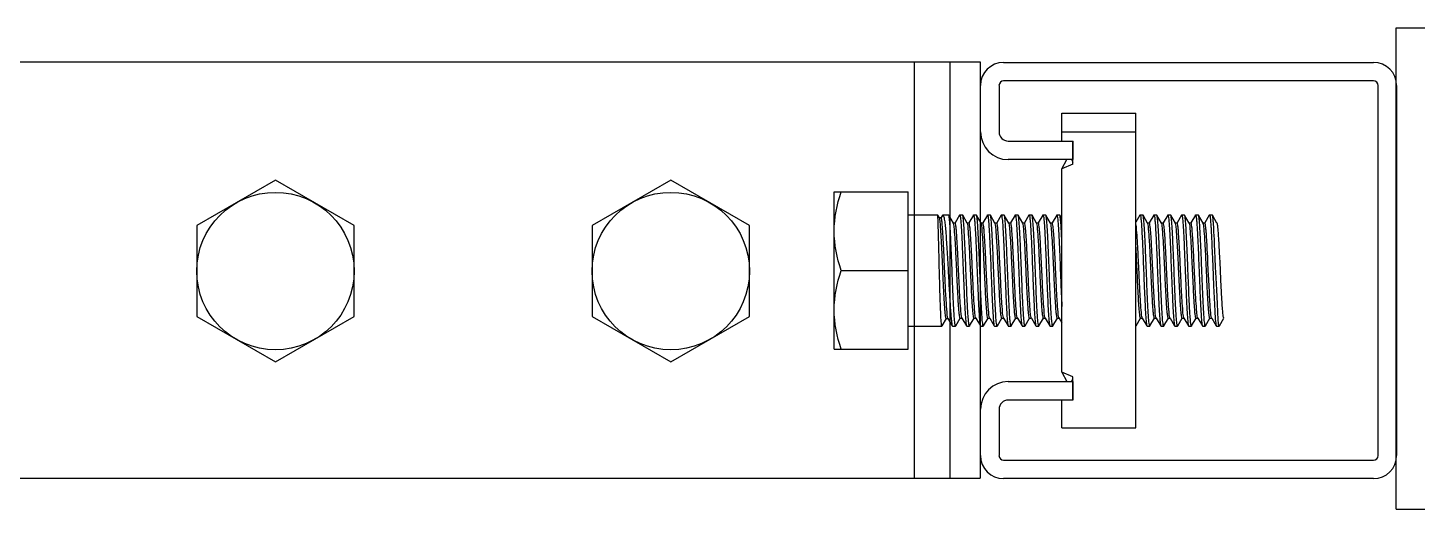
# Model space of a CAD drawing. Extents: x 1680110 to 2699828, y 269661 to 891349.
# Drawn here: x 2396974 to 2397658, y 705914 to 706151 of the extents above; entities that cross this region are included whole.
import ezdxf

# ---------------------------------------------------------------- set-up
doc = ezdxf.new("R2010")
doc.units = 0
doc.header["$LTSCALE"] = 1000
doc.header["$MEASUREMENT"] = 0
doc.layers.add('02___PRT_ALL_AXES', color=7, linetype='Continuous')

msp = doc.modelspace()

# ---------------------------------------------------------------- linework, layer by layer
at = {"color": 0, "linetype": 'Continuous'}
for p, q in [((2397647.7, 705913.67), (2397647.7, 706150.59)), ((2397647.7, 706150.59), (2397902.84, 706150.59)), ((2397454.47, 706133.54), (2397636.55, 706133.54)), ((2397443.09, 706099.4), (2397443.09, 706122.16)), ((2397452.2, 706122.16), (2397452.2, 706099.4)), ((2397636.55, 706124.43), (2397454.47, 706124.43)), ((2397638.83, 705940.08), (2397638.83, 706122.16)), ((2397647.93, 706122.16), (2397647.93, 705940.08)), ((2397483.15, 706094.88), (2397483.15, 706099.44)), ((2397456.75, 706094.84), (2397488.61, 706094.84)), ((2397488.61, 706083.5), (2397488.61, 706094.88)), ((2397488.61, 706094.84), (2397488.61, 706085.74)), ((2397488.61, 706085.74), (2397456.75, 706085.74)), ((2397483.15, 706081.22), (2397485.52, 706085.78)), ((2397487.9, 706085.78), (2397488.61, 706084.41)), ((2397488.61, 706083.5), (2397483.15, 706081.22)), ((2397483.15, 705981.05), (2397483.15, 706081.22)), ((2397407.48, 705992.43), (2397407.48, 706069.84)), ((2397422.87, 706057.06), (2397422.06, 706058.45)), ((2397423.69, 706057.13), (2397422.83, 706057.13)), ((2397424.3, 706058.24), (2397423.66, 706057.15)), ((2397427.48, 706058.39), (2397427.4, 706058.46)), ((2397429.72, 706054.51), (2397427.48, 706058.39)), ((2397432.79, 706058.39), (2397430.56, 706054.53)), ((2397432.79, 706058.39), (2397432.87, 706058.46)), ((2397434.31, 706058.39), (2397434.23, 706058.46)), ((2397436.55, 706054.51), (2397434.31, 706058.39)), ((2397439.62, 706058.39), (2397437.39, 706054.53)), ((2397439.62, 706058.39), (2397439.69, 706058.46)), ((2397441.14, 706058.39), (2397441.06, 706058.46)), ((2397443.38, 706054.51), (2397441.14, 706058.39)), ((2397446.45, 706058.39), (2397444.22, 706054.53)), ((2397446.45, 706058.39), (2397446.52, 706058.46)), ((2397447.97, 706058.39), (2397447.89, 706058.46)), ((2397450.21, 706054.51), (2397447.97, 706058.39)), ((2397453.28, 706058.39), (2397451.05, 706054.53)), ((2397453.28, 706058.39), (2397453.35, 706058.46)), ((2397454.8, 706058.39), (2397454.72, 706058.46)), ((2397457.04, 706054.51), (2397454.8, 706058.39)), ((2397460.11, 706058.39), (2397457.88, 706054.53)), ((2397460.11, 706058.39), (2397460.18, 706058.46)), ((2397461.63, 706058.39), (2397461.55, 706058.46)), ((2397463.87, 706054.51), (2397461.63, 706058.39)), ((2397466.94, 706058.39), (2397464.71, 706054.53)), ((2397466.94, 706058.39), (2397467.01, 706058.46)), ((2397468.46, 706058.39), (2397468.38, 706058.46)), ((2397470.7, 706054.51), (2397468.46, 706058.39)), ((2397473.77, 706058.39), (2397471.54, 706054.53)), ((2397473.77, 706058.39), (2397473.84, 706058.46)), ((2397475.29, 706058.39), (2397475.21, 706058.46)), ((2397477.53, 706054.51), (2397475.29, 706058.39)), ((2397480.6, 706058.39), (2397478.37, 706054.53)), ((2397480.6, 706058.39), (2397480.67, 706058.46)), ((2397482.12, 706058.39), (2397482.04, 706058.46)), ((2397483.15, 706056.61), (2397482.12, 706058.39)), ((2397521.58, 706058.39), (2397519.58, 706054.93)), ((2397521.58, 706058.39), (2397521.65, 706058.46)), ((2397523.1, 706058.39), (2397523.02, 706058.46)), ((2397525.34, 706054.51), (2397523.1, 706058.39)), ((2397528.41, 706058.39), (2397526.18, 706054.53)), ((2397528.41, 706058.39), (2397528.48, 706058.46)), ((2397529.93, 706058.39), (2397529.85, 706058.46)), ((2397532.17, 706054.51), (2397529.93, 706058.39)), ((2397535.24, 706058.39), (2397533.01, 706054.53)), ((2397535.24, 706058.39), (2397535.31, 706058.46)), ((2397536.76, 706058.39), (2397536.68, 706058.46)), ((2397539, 706054.51), (2397536.76, 706058.39)), ((2397542.07, 706058.39), (2397539.84, 706054.53)), ((2397542.07, 706058.39), (2397542.14, 706058.46)), ((2397543.59, 706058.39), (2397543.51, 706058.46)), ((2397545.83, 706054.51), (2397543.59, 706058.39)), ((2397548.9, 706058.39), (2397546.67, 706054.53)), ((2397548.9, 706058.39), (2397548.97, 706058.46)), ((2397550.42, 706058.39), (2397550.34, 706058.46)), ((2397552.66, 706054.51), (2397550.42, 706058.39)), ((2397555.73, 706058.39), (2397553.5, 706054.53)), ((2397555.73, 706058.39), (2397555.8, 706058.46)), ((2397557.25, 706058.39), (2397557.17, 706058.46)), ((2397559.49, 706054.51), (2397557.25, 706058.39)), ((2397429.77, 706054.44), (2397429.72, 706054.51)), ((2397430.59, 706054.51), (2397429.72, 706054.51)), ((2397429.82, 706054.32), (2397429.77, 706054.44)), ((2397436.6, 706054.44), (2397436.55, 706054.51)), ((2397437.42, 706054.51), (2397436.55, 706054.51)), ((2397436.63, 706054.36), (2397436.6, 706054.43)), ((2397443.43, 706054.44), (2397443.38, 706054.51)), ((2397444.25, 706054.51), (2397443.38, 706054.51)), ((2397443.47, 706054.33), (2397443.43, 706054.44)), ((2397450.25, 706054.44), (2397450.21, 706054.51)), ((2397451.08, 706054.51), (2397450.21, 706054.51)), ((2397450.33, 706054.26), (2397450.25, 706054.44)), ((2397457.08, 706054.44), (2397457.04, 706054.51)), ((2397457.91, 706054.51), (2397457.04, 706054.51)), ((2397457.14, 706054.32), (2397457.08, 706054.44)), ((2397463.91, 706054.44), (2397463.87, 706054.51)), ((2397464.74, 706054.51), (2397463.87, 706054.51)), ((2397463.95, 706054.36), (2397463.92, 706054.43)), ((2397470.74, 706054.44), (2397470.7, 706054.51)), ((2397471.57, 706054.51), (2397470.7, 706054.51)), ((2397470.79, 706054.33), (2397470.74, 706054.44)), ((2397477.57, 706054.44), (2397477.53, 706054.51)), ((2397478.4, 706054.51), (2397477.53, 706054.51)), ((2397477.65, 706054.26), (2397477.57, 706054.44)), ((2397525.38, 706054.44), (2397525.34, 706054.51)), ((2397526.21, 706054.51), (2397525.34, 706054.51)), ((2397525.43, 706054.33), (2397525.38, 706054.44)), ((2397532.21, 706054.44), (2397532.17, 706054.51)), ((2397533.04, 706054.51), (2397532.17, 706054.51)), ((2397532.29, 706054.26), (2397532.21, 706054.44)), ((2397539.87, 706054.51), (2397539, 706054.51)), ((2397539.04, 706054.44), (2397539, 706054.51)), ((2397539.1, 706054.32), (2397539.04, 706054.44)), ((2397546.7, 706054.51), (2397545.83, 706054.51)), ((2397545.87, 706054.44), (2397545.83, 706054.51)), ((2397545.91, 706054.36), (2397545.88, 706054.43)), ((2397553.53, 706054.51), (2397552.66, 706054.51)), ((2397552.7, 706054.44), (2397552.66, 706054.51)), ((2397552.75, 706054.33), (2397552.7, 706054.44)), ((2397424.17, 706003.86), (2397424.12, 706003.82)), ((2397424.17, 706003.86), (2397426.28, 706007.51)), ((2397426.25, 706007.52), (2397427.12, 706007.52)), ((2397427.05, 706007.64), (2397427.03, 706007.68)), ((2397427.07, 706007.6), (2397427.05, 706007.64)), ((2397427.07, 706007.6), (2397429.21, 706003.9)), ((2397429.21, 706003.9), (2397429.32, 706003.82)), ((2397430.89, 706003.88), (2397430.82, 706003.82)), ((2397430.89, 706003.88), (2397433.13, 706007.74)), ((2397433.09, 706007.76), (2397433.96, 706007.76)), ((2397433.92, 706007.83), (2397433.84, 706008.01)), ((2397433.92, 706007.83), (2397433.96, 706007.76)), ((2397433.96, 706007.76), (2397436.21, 706003.88)), ((2397436.21, 706003.88), (2397436.28, 706003.82)), ((2397437.72, 706003.88), (2397437.65, 706003.82)), ((2397437.72, 706003.88), (2397439.96, 706007.74)), ((2397439.92, 706007.76), (2397440.79, 706007.76)), ((2397440.75, 706007.83), (2397440.7, 706007.94)), ((2397440.75, 706007.83), (2397440.79, 706007.76)), ((2397440.79, 706007.76), (2397443.04, 706003.88)), ((2397443.04, 706003.88), (2397443.11, 706003.82)), ((2397444.55, 706003.88), (2397444.48, 706003.82)), ((2397444.55, 706003.88), (2397446.79, 706007.74)), ((2397446.75, 706007.76), (2397447.62, 706007.76)), ((2397447.58, 706007.83), (2397447.54, 706007.91)), ((2397447.58, 706007.83), (2397447.62, 706007.76)), ((2397447.62, 706007.76), (2397449.87, 706003.88)), ((2397449.87, 706003.88), (2397449.94, 706003.82)), ((2397451.38, 706003.88), (2397451.31, 706003.82)), ((2397451.38, 706003.88), (2397453.62, 706007.74)), ((2397453.58, 706007.76), (2397454.45, 706007.76)), ((2397454.41, 706007.83), (2397454.35, 706007.96)), ((2397454.41, 706007.83), (2397454.45, 706007.76)), ((2397454.45, 706007.76), (2397456.7, 706003.88)), ((2397456.7, 706003.88), (2397456.77, 706003.82)), ((2397458.21, 706003.88), (2397458.14, 706003.82)), ((2397458.21, 706003.88), (2397460.45, 706007.74)), ((2397460.41, 706007.76), (2397461.28, 706007.76)), ((2397461.24, 706007.83), (2397461.16, 706008.01)), ((2397461.24, 706007.83), (2397461.28, 706007.76)), ((2397461.28, 706007.76), (2397463.53, 706003.88)), ((2397463.53, 706003.88), (2397463.6, 706003.82)), ((2397465.04, 706003.88), (2397464.97, 706003.82)), ((2397465.04, 706003.88), (2397467.28, 706007.74)), ((2397467.24, 706007.76), (2397468.11, 706007.76)), ((2397468.07, 706007.83), (2397468.02, 706007.94)), ((2397468.07, 706007.83), (2397468.11, 706007.76)), ((2397468.11, 706007.76), (2397470.36, 706003.88)), ((2397470.36, 706003.88), (2397470.43, 706003.82)), ((2397471.87, 706003.88), (2397471.8, 706003.82)), ((2397471.87, 706003.88), (2397474.11, 706007.74)), ((2397474.07, 706007.76), (2397474.94, 706007.76)), ((2397474.9, 706007.83), (2397474.86, 706007.91)), ((2397474.9, 706007.83), (2397474.94, 706007.76)), ((2397474.94, 706007.76), (2397477.19, 706003.88)), ((2397477.19, 706003.88), (2397477.26, 706003.82)), ((2397478.7, 706003.88), (2397478.63, 706003.82)), ((2397478.7, 706003.88), (2397480.94, 706007.74)), ((2397480.9, 706007.76), (2397481.77, 706007.76)), ((2397481.73, 706007.83), (2397481.67, 706007.96)), ((2397481.73, 706007.83), (2397481.77, 706007.76)), ((2397481.77, 706007.76), (2397483.15, 706005.38)), ((2397519.61, 706003.82), (2397519.58, 706003.83)), ((2397519.68, 706003.88), (2397519.61, 706003.82)), ((2397519.68, 706003.88), (2397521.91, 706007.74)), ((2397521.88, 706007.76), (2397522.75, 706007.76)), ((2397522.71, 706007.83), (2397522.66, 706007.94)), ((2397522.71, 706007.83), (2397522.75, 706007.76)), ((2397522.75, 706007.76), (2397524.99, 706003.88)), ((2397524.99, 706003.88), (2397525.07, 706003.82)), ((2397526.51, 706003.88), (2397526.44, 706003.82)), ((2397526.51, 706003.88), (2397528.74, 706007.74)), ((2397528.71, 706007.76), (2397529.58, 706007.76)), ((2397529.54, 706007.83), (2397529.5, 706007.91)), ((2397529.54, 706007.83), (2397529.58, 706007.76)), ((2397529.58, 706007.76), (2397531.82, 706003.88)), ((2397531.82, 706003.88), (2397531.9, 706003.82)), ((2397533.34, 706003.88), (2397533.27, 706003.82)), ((2397533.34, 706003.88), (2397535.57, 706007.74)), ((2397535.54, 706007.76), (2397536.41, 706007.76)), ((2397536.37, 706007.83), (2397536.31, 706007.96)), ((2397536.37, 706007.83), (2397536.41, 706007.76)), ((2397536.41, 706007.76), (2397538.65, 706003.88)), ((2397538.65, 706003.88), (2397538.73, 706003.82)), ((2397540.17, 706003.88), (2397540.1, 706003.82)), ((2397540.17, 706003.88), (2397542.4, 706007.74)), ((2397542.37, 706007.76), (2397543.24, 706007.76)), ((2397543.2, 706007.83), (2397543.12, 706008.01)), ((2397543.2, 706007.83), (2397543.24, 706007.76)), ((2397543.24, 706007.76), (2397545.48, 706003.88)), ((2397545.48, 706003.88), (2397545.56, 706003.82)), ((2397547, 706003.88), (2397546.93, 706003.82)), ((2397547, 706003.88), (2397549.23, 706007.74)), ((2397549.2, 706007.76), (2397550.07, 706007.76)), ((2397550.03, 706007.83), (2397549.98, 706007.94)), ((2397550.03, 706007.83), (2397550.07, 706007.76)), ((2397550.07, 706007.76), (2397552.31, 706003.88)), ((2397552.31, 706003.88), (2397552.39, 706003.82)), ((2397553.83, 706003.88), (2397553.76, 706003.82)), ((2397553.83, 706003.88), (2397556.06, 706007.74)), ((2397556.03, 706007.76), (2397556.9, 706007.76)), ((2397556.86, 706007.83), (2397556.82, 706007.91)), ((2397556.86, 706007.83), (2397556.9, 706007.76)), ((2397556.9, 706007.76), (2397559.14, 706003.88)), ((2397559.14, 706003.88), (2397559.22, 706003.82)), ((2397560.66, 706003.88), (2397560.59, 706003.82)), ((2397560.66, 706003.88), (2397562.89, 706007.74)), ((2397560.66, 706003.88), (2397561.21, 706004.82)), ((2397456.75, 705976.49), (2397488.61, 705976.49)), ((2397488.61, 705978.77), (2397483.15, 705981.05)), ((2397483.15, 705981.05), (2397485.52, 705976.5)), ((2397487.9, 705976.5), (2397488.61, 705977.86)), ((2397488.61, 705967.39), (2397488.61, 705978.77)), ((2397488.61, 705976.49), (2397488.61, 705967.39)), ((2397443.09, 705940.08), (2397443.09, 705962.84)), ((2397452.2, 705962.84), (2397452.2, 705940.08)), ((2397488.61, 705967.39), (2397456.75, 705967.39)), ((2397483.15, 705953.73), (2397483.15, 705967.39)), ((2397454.47, 705937.8), (2397636.55, 705937.8)), ((2397636.55, 705928.7), (2397454.47, 705928.7)), ((2397647.7, 705913.67), (2397902.84, 705913.67))]:
    msp.add_line(p, q, dxfattribs=at)
at = {"color": 0}
for p, q in [((2396843.3, 706133.83), (2397442.97, 706133.83)), ((2397166.02, 706133.83), (2397442.97, 706133.83)), ((2397410.41, 706133.83), (2397410.41, 705928.91)), ((2397427.97, 706133.83), (2397427.97, 705928.91)), ((2397442.97, 706133.83), (2397442.97, 705928.91)), ((2396303.77, 705928.83), (2397442.97, 705928.91)), ((2397166.02, 705928.91), (2397442.97, 705928.91))]:
    msp.add_line(p, q, dxfattribs=at)
at = {"color": 0, "linetype": 'Continuous'}
for centre, radius, start, end in [((2397454.47, 706122.16), 11.38, 90, 180), ((2397636.55, 706122.16), 11.38, 0, 90), ((2397454.47, 706122.16), 2.28, 90, 180), ((2397636.55, 706122.16), 2.28, 0, 90), ((2397456.75, 706099.4), 13.66, 180, 270), ((2397456.75, 706099.4), 4.55, 180, 270), ((2397456.75, 705962.84), 13.66, 90, 180), ((2397456.75, 705962.84), 4.55, 90, 180), ((2397454.47, 705940.08), 11.38, 180, 270), ((2397454.47, 705940.08), 2.28, 180, 270), ((2397636.55, 705940.08), 11.38, 270, 0), ((2397636.55, 705940.08), 2.28, 270, 0)]:
    msp.add_arc(centre, radius, start, end, dxfattribs=at)
for points, knots in [([(2397422.85, 706031.14), (2397422.76, 706034.59), (2397422.65, 706039.6), (2397422.49, 706045.99), (2397422.39, 706050.06), (2397422.27, 706053.41), (2397422.26, 706055.95), (2397422.06, 706057.49), (2397422.16, 706058.28), (2397422.06, 706058.45)], [0, 0, 0, 0, 0.378979, 0.550574, 0.701439, 0.825899, 0.919266, 0.978026, 1, 1, 1, 1]), ([(2397426.25, 706007.52), (2397426.07, 706007.52), (2397426, 706008.46), (2397425.74, 706009.58), (2397425.58, 706011.98), (2397425.35, 706014.93), (2397425.15, 706018.62), (2397424.86, 706024.35), (2397424.52, 706031.96), (2397424.12, 706040.81), (2397423.79, 706047.59), (2397423.49, 706052.06), (2397423.32, 706054.44), (2397423.1, 706056.01), (2397423, 706056.84), (2397422.87, 706057.06)], [0, 0, 0, 0, 0.01052, 0.0391, 0.08506, 0.146619, 0.22135, 0.306335, 0.493724, 0.680808, 0.840683, 0.903326, 0.951582, 0.984032, 1, 1, 1, 1]), ([(2397427.03, 706007.68), (2397426.67, 706008.58), (2397426.6, 706011.66), (2397426.06, 706017.36), (2397425.74, 706025.31), (2397425.33, 706034.19), (2397425, 706041.63), (2397424.71, 706047.07), (2397424.52, 706050.48), (2397424.31, 706053.17), (2397424.16, 706055.32), (2397423.93, 706056.31), (2397423.85, 706057.13), (2397423.69, 706057.13)], [0, 0, 0, 0, 0.058667, 0.181398, 0.349542, 0.537959, 0.719317, 0.799263, 0.868346, 0.924327, 0.965497, 0.990759, 1, 1, 1, 1]), ([(2397424.3, 706058.24), (2397424.33, 706058.3), (2397424.39, 706058.39), (2397424.5, 706058.46), (2397424.55, 706058.46)], [0, 0, 0, 0, 0.60461, 1, 1, 1, 1]), ([(2397424.55, 706058.46), (2397424.76, 706058.46), (2397425.06, 706057.5), (2397425.34, 706056.15), (2397425.66, 706053.53), (2397425.97, 706050.23), (2397426.28, 706046.12), (2397426.7, 706039.69), (2397426.98, 706034.62), (2397427.17, 706031.14)], [0, 0, 0, 0, 0.023288, 0.081106, 0.17351, 0.297357, 0.448037, 0.619843, 1, 1, 1, 1]), ([(2397429.11, 706031.14), (2397428.98, 706034.48), (2397428.73, 706040.69), (2397428.4, 706048.04), (2397428.11, 706052.92), (2397427.94, 706055.53), (2397427.71, 706057.24), (2397427.62, 706058.14), (2397427.48, 706058.39)], [0, 0, 0, 0, 0.366988, 0.682925, 0.807584, 0.903955, 0.968736, 1, 1, 1, 1]), ([(2397432.87, 706058.46), (2397433.05, 706058.46), (2397433.09, 706057.4), (2397433.38, 706056.18), (2397433.52, 706053.51), (2397433.75, 706050.23), (2397433.94, 706046.11), (2397434.23, 706039.69), (2397434.43, 706034.62), (2397434.57, 706031.14)], [0, 0, 0, 0, 0.020674, 0.077922, 0.170354, 0.294552, 0.445782, 0.618271, 1, 1, 1, 1]), ([(2397435.94, 706031.14), (2397435.81, 706034.48), (2397435.56, 706040.69), (2397435.23, 706048.04), (2397434.94, 706052.92), (2397434.77, 706055.53), (2397434.54, 706057.24), (2397434.45, 706058.14), (2397434.31, 706058.39)], [0, 0, 0, 0, 0.366992, 0.68293, 0.807585, 0.903954, 0.968736, 1, 1, 1, 1]), ([(2397439.69, 706058.46), (2397439.99, 706057.97), (2397440.06, 706056.77), (2397440.31, 706054.54), (2397440.48, 706051.67), (2397440.67, 706048.25), (2397440.89, 706043.69), (2397441.13, 706037.98), (2397441.31, 706033.42), (2397441.4, 706031.14)], [0, 0, 0, 0, 0.062069, 0.124628, 0.24966, 0.374704, 0.499766, 0.749882, 1, 1, 1, 1]), ([(2397442.77, 706031.14), (2397442.64, 706034.48), (2397442.39, 706040.69), (2397442.06, 706048.04), (2397441.77, 706052.92), (2397441.6, 706055.53), (2397441.37, 706057.24), (2397441.28, 706058.14), (2397441.14, 706058.39)], [0, 0, 0, 0, 0.366986, 0.682927, 0.807583, 0.903951, 0.968734, 1, 1, 1, 1]), ([(2397446.52, 706058.46), (2397446.82, 706057.97), (2397446.9, 706056.77), (2397447.13, 706054.53), (2397447.31, 706051.67), (2397447.5, 706048.25), (2397447.72, 706043.69), (2397447.96, 706037.98), (2397448.14, 706033.42), (2397448.23, 706031.14)], [0, 0, 0, 0, 0.062073, 0.124647, 0.249672, 0.374715, 0.499775, 0.749887, 1, 1, 1, 1]), ([(2397449.6, 706031.14), (2397449.47, 706034.48), (2397449.22, 706040.69), (2397448.89, 706048.04), (2397448.6, 706052.92), (2397448.43, 706055.53), (2397448.2, 706057.24), (2397448.11, 706058.14), (2397447.97, 706058.39)], [0, 0, 0, 0, 0.366981, 0.68292, 0.80758, 0.903952, 0.968734, 1, 1, 1, 1]), ([(2397453.35, 706058.46), (2397453.54, 706058.46), (2397453.58, 706057.4), (2397453.87, 706056.18), (2397454.01, 706053.51), (2397454.24, 706050.23), (2397454.43, 706046.11), (2397454.72, 706039.69), (2397454.92, 706034.62), (2397455.06, 706031.14)], [0, 0, 0, 0, 0.020675, 0.077925, 0.170358, 0.294556, 0.445789, 0.618278, 1, 1, 1, 1]), ([(2397456.43, 706031.14), (2397456.3, 706034.48), (2397456.05, 706040.69), (2397455.72, 706048.04), (2397455.43, 706052.92), (2397455.26, 706055.53), (2397455.03, 706057.24), (2397454.94, 706058.14), (2397454.8, 706058.39)], [0, 0, 0, 0, 0.366988, 0.682925, 0.807584, 0.903955, 0.968736, 1, 1, 1, 1]), ([(2397460.18, 706058.46), (2397460.37, 706058.46), (2397460.41, 706057.4), (2397460.7, 706056.18), (2397460.84, 706053.51), (2397461.07, 706050.23), (2397461.26, 706046.11), (2397461.55, 706039.69), (2397461.75, 706034.62), (2397461.89, 706031.14)], [0, 0, 0, 0, 0.020674, 0.077922, 0.170354, 0.294552, 0.445782, 0.618271, 1, 1, 1, 1]), ([(2397463.26, 706031.14), (2397463.13, 706034.48), (2397462.88, 706040.69), (2397462.55, 706048.04), (2397462.26, 706052.92), (2397462.09, 706055.53), (2397461.86, 706057.24), (2397461.77, 706058.14), (2397461.63, 706058.39)], [0, 0, 0, 0, 0.366992, 0.68293, 0.807585, 0.903954, 0.968736, 1, 1, 1, 1]), ([(2397467.01, 706058.46), (2397467.31, 706057.97), (2397467.38, 706056.77), (2397467.63, 706054.54), (2397467.8, 706051.67), (2397467.99, 706048.25), (2397468.21, 706043.69), (2397468.45, 706037.98), (2397468.63, 706033.42), (2397468.72, 706031.14)], [0, 0, 0, 0, 0.062069, 0.124628, 0.24966, 0.374704, 0.499766, 0.749882, 1, 1, 1, 1]), ([(2397470.09, 706031.14), (2397469.96, 706034.48), (2397469.71, 706040.69), (2397469.38, 706048.04), (2397469.09, 706052.92), (2397468.92, 706055.53), (2397468.69, 706057.24), (2397468.6, 706058.14), (2397468.46, 706058.39)], [0, 0, 0, 0, 0.366986, 0.682927, 0.807583, 0.903951, 0.968734, 1, 1, 1, 1]), ([(2397473.84, 706058.46), (2397474.13, 706057.97), (2397474.22, 706056.77), (2397474.45, 706054.53), (2397474.63, 706051.67), (2397474.82, 706048.25), (2397475.04, 706043.69), (2397475.28, 706037.98), (2397475.46, 706033.42), (2397475.55, 706031.14)], [0, 0, 0, 0, 0.062073, 0.124647, 0.249672, 0.374715, 0.499775, 0.749887, 1, 1, 1, 1]), ([(2397476.92, 706031.14), (2397476.79, 706034.48), (2397476.54, 706040.69), (2397476.21, 706048.04), (2397475.92, 706052.92), (2397475.75, 706055.53), (2397475.52, 706057.24), (2397475.43, 706058.14), (2397475.29, 706058.39)], [0, 0, 0, 0, 0.366981, 0.68292, 0.80758, 0.903952, 0.968734, 1, 1, 1, 1]), ([(2397480.67, 706058.46), (2397480.86, 706058.46), (2397480.9, 706057.4), (2397481.19, 706056.18), (2397481.33, 706053.51), (2397481.56, 706050.23), (2397481.75, 706046.11), (2397482.04, 706039.69), (2397482.24, 706034.62), (2397482.38, 706031.14)], [0, 0, 0, 0, 0.020675, 0.077925, 0.170358, 0.294556, 0.445789, 0.618278, 1, 1, 1, 1]), ([(2397483.15, 706045.45), (2397483.07, 706047.14), (2397482.91, 706050.15), (2397482.71, 706054.1), (2397482.39, 706056.67), (2397482.32, 706058.03), (2397482.12, 706058.39)], [0, 0, 0, 0, 0.391041, 0.698389, 0.904948, 1, 1, 1, 1]), ([(2397521.65, 706058.46), (2397521.95, 706057.97), (2397522.02, 706056.77), (2397522.27, 706054.54), (2397522.44, 706051.67), (2397522.63, 706048.25), (2397522.85, 706043.69), (2397523.09, 706037.98), (2397523.27, 706033.42), (2397523.36, 706031.14)], [0, 0, 0, 0, 0.062069, 0.124628, 0.24966, 0.374704, 0.499766, 0.749882, 1, 1, 1, 1]), ([(2397524.73, 706031.14), (2397524.6, 706034.48), (2397524.35, 706040.69), (2397524.02, 706048.04), (2397523.73, 706052.92), (2397523.56, 706055.53), (2397523.33, 706057.24), (2397523.24, 706058.14), (2397523.1, 706058.39)], [0, 0, 0, 0, 0.366986, 0.682927, 0.807583, 0.903951, 0.968734, 1, 1, 1, 1]), ([(2397528.48, 706058.46), (2397528.77, 706057.97), (2397528.86, 706056.77), (2397529.09, 706054.53), (2397529.27, 706051.67), (2397529.46, 706048.25), (2397529.68, 706043.69), (2397529.92, 706037.98), (2397530.1, 706033.42), (2397530.19, 706031.14)], [0, 0, 0, 0, 0.062073, 0.124647, 0.249672, 0.374715, 0.499775, 0.749887, 1, 1, 1, 1]), ([(2397531.56, 706031.14), (2397531.43, 706034.48), (2397531.18, 706040.69), (2397530.85, 706048.04), (2397530.56, 706052.92), (2397530.39, 706055.53), (2397530.16, 706057.24), (2397530.07, 706058.14), (2397529.93, 706058.39)], [0, 0, 0, 0, 0.366981, 0.68292, 0.80758, 0.903952, 0.968734, 1, 1, 1, 1]), ([(2397535.31, 706058.46), (2397535.5, 706058.46), (2397535.54, 706057.4), (2397535.83, 706056.18), (2397535.97, 706053.51), (2397536.2, 706050.23), (2397536.39, 706046.11), (2397536.68, 706039.69), (2397536.88, 706034.62), (2397537.02, 706031.14)], [0, 0, 0, 0, 0.020675, 0.077925, 0.170358, 0.294556, 0.445789, 0.618278, 1, 1, 1, 1]), ([(2397538.39, 706031.14), (2397538.26, 706034.48), (2397538.01, 706040.69), (2397537.68, 706048.04), (2397537.39, 706052.92), (2397537.22, 706055.53), (2397536.99, 706057.24), (2397536.9, 706058.14), (2397536.76, 706058.39)], [0, 0, 0, 0, 0.366988, 0.682925, 0.807584, 0.903955, 0.968736, 1, 1, 1, 1]), ([(2397542.14, 706058.46), (2397542.33, 706058.46), (2397542.37, 706057.4), (2397542.66, 706056.18), (2397542.8, 706053.51), (2397543.03, 706050.23), (2397543.22, 706046.11), (2397543.51, 706039.69), (2397543.71, 706034.62), (2397543.85, 706031.14)], [0, 0, 0, 0, 0.020674, 0.077922, 0.170354, 0.294552, 0.445782, 0.618271, 1, 1, 1, 1]), ([(2397545.22, 706031.14), (2397545.09, 706034.48), (2397544.84, 706040.69), (2397544.51, 706048.04), (2397544.22, 706052.92), (2397544.05, 706055.53), (2397543.82, 706057.24), (2397543.73, 706058.14), (2397543.59, 706058.39)], [0, 0, 0, 0, 0.366992, 0.68293, 0.807585, 0.903954, 0.968736, 1, 1, 1, 1]), ([(2397548.97, 706058.46), (2397549.27, 706057.97), (2397549.34, 706056.77), (2397549.59, 706054.54), (2397549.76, 706051.67), (2397549.95, 706048.25), (2397550.17, 706043.69), (2397550.41, 706037.98), (2397550.59, 706033.42), (2397550.68, 706031.14)], [0, 0, 0, 0, 0.062069, 0.124628, 0.24966, 0.374704, 0.499766, 0.749882, 1, 1, 1, 1]), ([(2397552.05, 706031.14), (2397551.92, 706034.48), (2397551.66, 706040.69), (2397551.34, 706048.04), (2397551.05, 706052.92), (2397550.88, 706055.53), (2397550.65, 706057.24), (2397550.56, 706058.14), (2397550.42, 706058.39)], [0, 0, 0, 0, 0.366986, 0.682927, 0.807583, 0.903951, 0.968734, 1, 1, 1, 1]), ([(2397555.8, 706058.46), (2397556.06, 706058.03), (2397556.18, 706057.01), (2397556.35, 706055.05), (2397556.62, 706051.57), (2397556.76, 706048.61), (2397558.4, 706011.14)], [0, 0, 0, 0, 0.124099, 0.249608, 0.499549, 1, 1, 1, 1]), ([(2397560.06, 706006.91), (2397557.98, 706051.29), (2397557.86, 706053.19), (2397557.69, 706055.67), (2397557.47, 706057.3), (2397557.38, 706058.16), (2397557.25, 706058.39)], [0, 0, 0, 0, 0.393102, 0.696629, 0.900807, 1, 1, 1, 1]), ([(2397433.09, 706007.76), (2397432.94, 706007.76), (2397432.85, 706008.57), (2397432.62, 706009.56), (2397432.46, 706011.66), (2397432.25, 706014.26), (2397432.06, 706017.54), (2397431.78, 706022.71), (2397431.46, 706029.69), (2397431.06, 706037.96), (2397430.73, 706045.3), (2397430.26, 706050.6), (2397430.13, 706053.45), (2397429.82, 706054.32)], [0, 0, 0, 0, 0.009862, 0.036422, 0.079279, 0.137007, 0.207601, 0.288584, 0.470051, 0.656062, 0.820625, 0.940784, 1, 1, 1, 1]), ([(2397433.84, 706008.01), (2397433.55, 706008.92), (2397433.4, 706011.8), (2397432.94, 706017.17), (2397432.61, 706024.52), (2397432.22, 706032.76), (2397431.9, 706039.7), (2397431.62, 706044.83), (2397431.43, 706048.07), (2397431.22, 706050.65), (2397431.06, 706052.73), (2397430.83, 706053.71), (2397430.74, 706054.51), (2397430.59, 706054.51)], [0, 0, 0, 0, 0.06161, 0.183132, 0.347991, 0.533432, 0.713816, 0.794195, 0.864212, 0.921438, 0.963906, 0.990221, 1, 1, 1, 1]), ([(2397439.92, 706007.76), (2397439.77, 706007.76), (2397439.68, 706008.58), (2397439.45, 706009.58), (2397439.29, 706011.7), (2397439.08, 706014.33), (2397438.88, 706017.64), (2397438.6, 706022.85), (2397438.28, 706029.88), (2397437.87, 706038.18), (2397437.56, 706045.52), (2397437.05, 706050.74), (2397436.97, 706053.55), (2397436.63, 706054.36)], [0, 0, 0, 0, 0.009951, 0.036772, 0.080043, 0.138305, 0.209512, 0.291137, 0.473755, 0.660367, 0.824608, 0.943318, 1, 1, 1, 1]), ([(2397440.7, 706007.94), (2397440.38, 706008.8), (2397440.26, 706011.63), (2397439.78, 706016.92), (2397439.46, 706024.26), (2397439.06, 706032.54), (2397438.73, 706039.53), (2397438.46, 706044.71), (2397438.26, 706047.99), (2397438.05, 706050.6), (2397437.89, 706052.71), (2397437.66, 706053.7), (2397437.57, 706054.51), (2397437.42, 706054.51)], [0, 0, 0, 0, 0.058624, 0.178444, 0.342933, 0.529084, 0.71082, 0.791953, 0.86269, 0.920543, 0.963496, 0.990117, 1, 1, 1, 1]), ([(2397446.75, 706007.76), (2397446.6, 706007.76), (2397446.51, 706008.57), (2397446.28, 706009.56), (2397446.12, 706011.67), (2397445.91, 706014.28), (2397445.72, 706017.56), (2397445.44, 706022.74), (2397445.11, 706029.74), (2397444.71, 706038.01), (2397444.39, 706045.35), (2397443.91, 706050.64), (2397443.79, 706053.47), (2397443.47, 706054.33)], [0, 0, 0, 0, 0.009883, 0.036504, 0.079457, 0.13731, 0.208047, 0.28918, 0.470916, 0.657067, 0.821556, 0.941376, 1, 1, 1, 1]), ([(2397447.54, 706007.91), (2397447.2, 706008.73), (2397447.12, 706011.53), (2397446.61, 706016.75), (2397446.3, 706024.09), (2397445.89, 706032.39), (2397445.57, 706039.42), (2397445.29, 706044.63), (2397445.09, 706047.94), (2397444.89, 706050.57), (2397444.72, 706052.69), (2397444.5, 706053.69), (2397444.4, 706054.51), (2397444.25, 706054.51)], [0, 0, 0, 0, 0.056682, 0.175392, 0.339633, 0.526245, 0.708863, 0.790488, 0.861695, 0.919957, 0.963228, 0.990049, 1, 1, 1, 1]), ([(2397453.58, 706007.76), (2397453.43, 706007.76), (2397453.34, 706008.56), (2397453.11, 706009.54), (2397452.95, 706011.62), (2397452.75, 706014.2), (2397452.55, 706017.44), (2397452.27, 706022.57), (2397451.95, 706029.51), (2397451.56, 706037.75), (2397451.23, 706045.1), (2397450.78, 706050.47), (2397450.62, 706053.35), (2397450.33, 706054.26)], [0, 0, 0, 0, 0.009779, 0.036094, 0.078562, 0.135788, 0.205805, 0.286184, 0.466568, 0.652009, 0.816868, 0.93839, 1, 1, 1, 1]), ([(2397454.35, 706007.96), (2397454.04, 706008.82), (2397453.91, 706011.67), (2397453.44, 706016.97), (2397453.11, 706024.31), (2397452.72, 706032.58), (2397452.39, 706039.56), (2397452.11, 706044.74), (2397451.92, 706048.01), (2397451.71, 706050.61), (2397451.55, 706052.71), (2397451.32, 706053.7), (2397451.23, 706054.51), (2397451.08, 706054.51)], [0, 0, 0, 0, 0.059216, 0.179375, 0.343938, 0.529949, 0.711416, 0.792399, 0.862993, 0.920721, 0.963578, 0.990138, 1, 1, 1, 1]), ([(2397460.41, 706007.76), (2397460.26, 706007.76), (2397460.17, 706008.57), (2397459.94, 706009.56), (2397459.78, 706011.66), (2397459.57, 706014.26), (2397459.38, 706017.54), (2397459.1, 706022.71), (2397458.78, 706029.69), (2397458.38, 706037.96), (2397458.05, 706045.3), (2397457.58, 706050.6), (2397457.45, 706053.45), (2397457.14, 706054.32)], [0, 0, 0, 0, 0.009862, 0.036422, 0.079279, 0.137007, 0.207601, 0.288584, 0.470051, 0.656062, 0.820625, 0.940784, 1, 1, 1, 1]), ([(2397461.16, 706008.01), (2397460.87, 706008.92), (2397460.71, 706011.8), (2397460.26, 706017.17), (2397459.93, 706024.52), (2397459.54, 706032.76), (2397459.22, 706039.7), (2397458.94, 706044.83), (2397458.75, 706048.07), (2397458.54, 706050.65), (2397458.38, 706052.73), (2397458.15, 706053.71), (2397458.06, 706054.51), (2397457.91, 706054.51)], [0, 0, 0, 0, 0.06161, 0.183132, 0.347991, 0.533432, 0.713816, 0.794195, 0.864212, 0.921438, 0.963906, 0.990221, 1, 1, 1, 1]), ([(2397467.24, 706007.76), (2397467.09, 706007.76), (2397467, 706008.58), (2397466.77, 706009.58), (2397466.61, 706011.7), (2397466.4, 706014.33), (2397466.2, 706017.64), (2397465.92, 706022.85), (2397465.6, 706029.88), (2397465.19, 706038.18), (2397464.88, 706045.52), (2397464.37, 706050.74), (2397464.29, 706053.55), (2397463.95, 706054.36)], [0, 0, 0, 0, 0.009951, 0.036772, 0.080043, 0.138305, 0.209512, 0.291137, 0.473755, 0.660367, 0.824608, 0.943318, 1, 1, 1, 1]), ([(2397468.02, 706007.94), (2397467.7, 706008.8), (2397467.58, 706011.63), (2397467.1, 706016.92), (2397466.78, 706024.26), (2397466.38, 706032.54), (2397466.05, 706039.53), (2397465.78, 706044.71), (2397465.58, 706047.99), (2397465.37, 706050.6), (2397465.21, 706052.71), (2397464.98, 706053.7), (2397464.89, 706054.51), (2397464.74, 706054.51)], [0, 0, 0, 0, 0.058624, 0.178444, 0.342933, 0.529084, 0.71082, 0.791953, 0.86269, 0.920543, 0.963496, 0.990117, 1, 1, 1, 1]), ([(2397474.07, 706007.76), (2397473.92, 706007.76), (2397473.83, 706008.57), (2397473.6, 706009.56), (2397473.44, 706011.67), (2397473.23, 706014.28), (2397473.04, 706017.56), (2397472.76, 706022.74), (2397472.43, 706029.74), (2397472.03, 706038.01), (2397471.71, 706045.35), (2397471.23, 706050.64), (2397471.11, 706053.47), (2397470.79, 706054.33)], [0, 0, 0, 0, 0.009883, 0.036504, 0.079457, 0.13731, 0.208047, 0.28918, 0.470916, 0.657067, 0.821556, 0.941376, 1, 1, 1, 1]), ([(2397474.86, 706007.91), (2397474.52, 706008.73), (2397474.44, 706011.53), (2397473.93, 706016.75), (2397473.62, 706024.09), (2397473.21, 706032.39), (2397472.89, 706039.42), (2397472.61, 706044.63), (2397472.41, 706047.94), (2397472.21, 706050.57), (2397472.04, 706052.69), (2397471.82, 706053.69), (2397471.72, 706054.51), (2397471.57, 706054.51)], [0, 0, 0, 0, 0.056682, 0.175392, 0.339633, 0.526245, 0.708863, 0.790488, 0.861695, 0.919957, 0.963228, 0.990049, 1, 1, 1, 1]), ([(2397480.9, 706007.76), (2397480.75, 706007.76), (2397480.66, 706008.56), (2397480.43, 706009.54), (2397480.27, 706011.62), (2397480.07, 706014.2), (2397479.87, 706017.44), (2397479.59, 706022.57), (2397479.27, 706029.51), (2397478.88, 706037.75), (2397478.55, 706045.1), (2397478.1, 706050.47), (2397477.94, 706053.35), (2397477.65, 706054.26)], [0, 0, 0, 0, 0.009779, 0.036094, 0.078562, 0.135788, 0.205805, 0.286184, 0.466568, 0.652009, 0.816868, 0.93839, 1, 1, 1, 1]), ([(2397481.67, 706007.96), (2397481.36, 706008.82), (2397481.23, 706011.67), (2397480.76, 706016.97), (2397480.43, 706024.31), (2397480.04, 706032.58), (2397479.71, 706039.56), (2397479.43, 706044.74), (2397479.24, 706048.01), (2397479.03, 706050.61), (2397478.87, 706052.71), (2397478.64, 706053.7), (2397478.55, 706054.51), (2397478.4, 706054.51)], [0, 0, 0, 0, 0.059216, 0.179375, 0.343938, 0.529949, 0.711416, 0.792399, 0.862993, 0.920721, 0.963578, 0.990138, 1, 1, 1, 1]), ([(2397522.66, 706007.94), (2397522.37, 706008.72), (2397522.24, 706011.28), (2397521.79, 706016.07), (2397521.49, 706022.78), (2397521.11, 706030.51), (2397520.75, 706038.32), (2397520.41, 706045.25), (2397520.02, 706050.4), (2397519.82, 706053.19), (2397519.58, 706054.13)], [0, 0, 0, 0, 0.053745, 0.162765, 0.3138, 0.48818, 0.6643, 0.82034, 0.936997, 1, 1, 1, 1]), ([(2397528.71, 706007.76), (2397528.56, 706007.76), (2397528.47, 706008.57), (2397528.24, 706009.56), (2397528.08, 706011.67), (2397527.87, 706014.28), (2397527.68, 706017.56), (2397527.4, 706022.74), (2397527.07, 706029.74), (2397526.67, 706038.01), (2397526.35, 706045.35), (2397525.87, 706050.64), (2397525.75, 706053.47), (2397525.43, 706054.33)], [0, 0, 0, 0, 0.009883, 0.036504, 0.079457, 0.13731, 0.208047, 0.28918, 0.470916, 0.657067, 0.821556, 0.941376, 1, 1, 1, 1]), ([(2397529.5, 706007.91), (2397529.16, 706008.73), (2397529.08, 706011.53), (2397528.57, 706016.75), (2397528.26, 706024.09), (2397527.85, 706032.39), (2397527.53, 706039.42), (2397527.25, 706044.63), (2397527.05, 706047.94), (2397526.85, 706050.57), (2397526.68, 706052.69), (2397526.45, 706053.69), (2397526.36, 706054.51), (2397526.21, 706054.51)], [0, 0, 0, 0, 0.056682, 0.175392, 0.339633, 0.526245, 0.708863, 0.790488, 0.861695, 0.919957, 0.963228, 0.990049, 1, 1, 1, 1]), ([(2397535.54, 706007.76), (2397535.39, 706007.76), (2397535.3, 706008.56), (2397535.07, 706009.54), (2397534.91, 706011.62), (2397534.71, 706014.2), (2397534.51, 706017.44), (2397534.23, 706022.57), (2397533.91, 706029.51), (2397533.52, 706037.75), (2397533.19, 706045.1), (2397532.74, 706050.47), (2397532.58, 706053.35), (2397532.29, 706054.26)], [0, 0, 0, 0, 0.009779, 0.036094, 0.078562, 0.135788, 0.205805, 0.286184, 0.466568, 0.652009, 0.816868, 0.93839, 1, 1, 1, 1]), ([(2397536.31, 706007.96), (2397536, 706008.82), (2397535.87, 706011.67), (2397535.4, 706016.97), (2397535.07, 706024.31), (2397534.68, 706032.58), (2397534.35, 706039.56), (2397534.07, 706044.74), (2397533.88, 706048.01), (2397533.67, 706050.61), (2397533.51, 706052.71), (2397533.28, 706053.7), (2397533.19, 706054.51), (2397533.04, 706054.51)], [0, 0, 0, 0, 0.059216, 0.179375, 0.343938, 0.529949, 0.711416, 0.792399, 0.862993, 0.920721, 0.963578, 0.990138, 1, 1, 1, 1]), ([(2397542.37, 706007.76), (2397542.22, 706007.76), (2397542.13, 706008.57), (2397541.9, 706009.56), (2397541.74, 706011.66), (2397541.53, 706014.26), (2397541.34, 706017.54), (2397541.06, 706022.71), (2397540.73, 706029.69), (2397540.34, 706037.96), (2397540.01, 706045.3), (2397539.54, 706050.6), (2397539.41, 706053.45), (2397539.1, 706054.32)], [0, 0, 0, 0, 0.009862, 0.036422, 0.079279, 0.137007, 0.207601, 0.288584, 0.470051, 0.656062, 0.820625, 0.940784, 1, 1, 1, 1]), ([(2397543.12, 706008.01), (2397542.83, 706008.92), (2397542.67, 706011.8), (2397542.22, 706017.17), (2397541.89, 706024.52), (2397541.5, 706032.76), (2397541.18, 706039.7), (2397540.9, 706044.83), (2397540.7, 706048.07), (2397540.5, 706050.65), (2397540.34, 706052.73), (2397540.11, 706053.71), (2397540.02, 706054.51), (2397539.87, 706054.51)], [0, 0, 0, 0, 0.06161, 0.183132, 0.347991, 0.533432, 0.713816, 0.794195, 0.864212, 0.921438, 0.963906, 0.990221, 1, 1, 1, 1]), ([(2397549.2, 706007.76), (2397549.05, 706007.76), (2397548.96, 706008.58), (2397548.73, 706009.58), (2397548.56, 706011.7), (2397548.36, 706014.33), (2397548.16, 706017.64), (2397547.88, 706022.85), (2397547.56, 706029.88), (2397547.15, 706038.18), (2397546.84, 706045.52), (2397546.33, 706050.74), (2397546.25, 706053.55), (2397545.91, 706054.36)], [0, 0, 0, 0, 0.009951, 0.036772, 0.080043, 0.138305, 0.209512, 0.291137, 0.473755, 0.660367, 0.824608, 0.943318, 1, 1, 1, 1]), ([(2397549.98, 706007.94), (2397549.66, 706008.8), (2397549.54, 706011.63), (2397549.06, 706016.92), (2397548.74, 706024.26), (2397548.34, 706032.54), (2397548.01, 706039.53), (2397547.73, 706044.71), (2397547.54, 706047.99), (2397547.33, 706050.6), (2397547.17, 706052.71), (2397546.94, 706053.7), (2397546.85, 706054.51), (2397546.7, 706054.51)], [0, 0, 0, 0, 0.058624, 0.178444, 0.342933, 0.529084, 0.71082, 0.791953, 0.86269, 0.920543, 0.963496, 0.990117, 1, 1, 1, 1]), ([(2397554.33, 706031.12), (2397554.2, 706033.88), (2397553.94, 706039.03), (2397553.63, 706045.94), (2397553.18, 706050.88), (2397553.05, 706053.52), (2397552.75, 706054.33)], [0, 0, 0, 0, 0.355598, 0.665454, 0.889721, 1, 1, 1, 1]), ([(2397555.75, 706020.52), (2397554.89, 706038.5), (2397554.72, 706042.01), (2397554.46, 706046.43), (2397554.29, 706049.16), (2397554.1, 706051.32), (2397553.95, 706053.04), (2397553.76, 706053.86), (2397553.66, 706054.51), (2397553.53, 706054.51)], [0, 0, 0, 0, 0.395624, 0.567717, 0.715911, 0.835986, 0.924567, 0.979325, 1, 1, 1, 1]), ([(2397561.71, 706020.52), (2397560.85, 706038.5), (2397560.68, 706042.01), (2397560.43, 706046.43), (2397560.25, 706049.16), (2397560.07, 706051.32), (2397559.91, 706053.04), (2397559.73, 706053.86), (2397559.62, 706054.51), (2397559.49, 706054.51)], [0, 0, 0, 0, 0.395624, 0.567717, 0.715911, 0.835986, 0.924567, 0.979325, 1, 1, 1, 1]), ([(2397521.88, 706007.76), (2397521.8, 706007.76), (2397521.68, 706008.14), (2397521.57, 706008.67), (2397521.43, 706009.72), (2397521.22, 706011.76), (2397520.98, 706015.17), (2397520.71, 706019.99), (2397520.43, 706025.61), (2397520.06, 706033.5), (2397519.79, 706039.46), (2397519.58, 706043.38)], [0, 0, 0, 0, 0.007019, 0.024616, 0.053116, 0.09213, 0.198909, 0.337627, 0.49863, 0.670688, 1, 1, 1, 1]), ([(2397424.12, 706003.82), (2397423.94, 706003.82), (2397423.97, 706004.89), (2397423.68, 706006.08), (2397423.61, 706008.77), (2397423.42, 706012.04), (2397423.28, 706016.16), (2397423.07, 706022.59), (2397422.94, 706027.65), (2397422.85, 706031.14)], [0, 0, 0, 0, 0.020229, 0.077353, 0.169761, 0.293996, 0.445316, 0.617937, 1, 1, 1, 1]), ([(2397427.17, 706031.14), (2397427.35, 706027.82), (2397427.68, 706021.65), (2397428.1, 706014.33), (2397428.46, 706009.47), (2397428.68, 706006.84), (2397428.93, 706005.09), (2397429.06, 706004.17), (2397429.21, 706003.9)], [0, 0, 0, 0, 0.364371, 0.67889, 0.80359, 0.900615, 0.966712, 1, 1, 1, 1]), ([(2397430.82, 706003.82), (2397430.63, 706003.82), (2397430.59, 706004.87), (2397430.3, 706006.09), (2397430.16, 706008.76), (2397429.94, 706012.04), (2397429.74, 706016.16), (2397429.45, 706022.59), (2397429.25, 706027.65), (2397429.11, 706031.14)], [0, 0, 0, 0, 0.020675, 0.077925, 0.170358, 0.294556, 0.445789, 0.618278, 1, 1, 1, 1]), ([(2397434.57, 706031.14), (2397434.71, 706027.8), (2397434.96, 706021.58), (2397435.28, 706014.23), (2397435.57, 706009.35), (2397435.74, 706006.74), (2397435.97, 706005.03), (2397436.06, 706004.13), (2397436.21, 706003.88)], [0, 0, 0, 0, 0.366981, 0.682921, 0.807581, 0.903952, 0.968734, 1, 1, 1, 1]), ([(2397437.65, 706003.82), (2397437.36, 706004.3), (2397437.27, 706005.5), (2397437.04, 706007.74), (2397436.86, 706010.6), (2397436.67, 706014.02), (2397436.45, 706018.58), (2397436.21, 706024.29), (2397436.03, 706028.85), (2397435.94, 706031.14)], [0, 0, 0, 0, 0.062073, 0.124647, 0.249671, 0.374714, 0.499774, 0.749886, 1, 1, 1, 1]), ([(2397441.4, 706031.14), (2397441.54, 706027.8), (2397441.79, 706021.58), (2397442.11, 706014.23), (2397442.4, 706009.35), (2397442.57, 706006.74), (2397442.8, 706005.03), (2397442.89, 706004.13), (2397443.04, 706003.88)], [0, 0, 0, 0, 0.366986, 0.682927, 0.807583, 0.903951, 0.968734, 1, 1, 1, 1]), ([(2397444.48, 706003.82), (2397444.29, 706003.82), (2397444.25, 706004.87), (2397443.96, 706006.09), (2397443.82, 706008.76), (2397443.6, 706012.04), (2397443.4, 706016.16), (2397443.11, 706022.59), (2397442.91, 706027.65), (2397442.77, 706031.14)], [0, 0, 0, 0, 0.020673, 0.07792, 0.170352, 0.294545, 0.445773, 0.618265, 1, 1, 1, 1]), ([(2397448.23, 706031.14), (2397448.37, 706027.8), (2397448.62, 706021.58), (2397448.94, 706014.23), (2397449.23, 706009.35), (2397449.4, 706006.74), (2397449.63, 706005.03), (2397449.72, 706004.13), (2397449.87, 706003.88)], [0, 0, 0, 0, 0.366992, 0.68293, 0.807585, 0.903954, 0.968736, 1, 1, 1, 1]), ([(2397451.31, 706003.82), (2397451.12, 706003.82), (2397451.08, 706004.87), (2397450.79, 706006.09), (2397450.65, 706008.76), (2397450.43, 706012.04), (2397450.23, 706016.16), (2397449.94, 706022.59), (2397449.74, 706027.65), (2397449.6, 706031.14)], [0, 0, 0, 0, 0.020674, 0.077922, 0.170354, 0.294552, 0.445783, 0.618271, 1, 1, 1, 1]), ([(2397455.06, 706031.14), (2397455.2, 706027.8), (2397455.45, 706021.58), (2397455.77, 706014.23), (2397456.06, 706009.35), (2397456.23, 706006.74), (2397456.46, 706005.03), (2397456.55, 706004.13), (2397456.7, 706003.88)], [0, 0, 0, 0, 0.366988, 0.682925, 0.807584, 0.903955, 0.968736, 1, 1, 1, 1]), ([(2397458.14, 706003.82), (2397457.95, 706003.82), (2397457.91, 706004.87), (2397457.62, 706006.09), (2397457.48, 706008.76), (2397457.26, 706012.04), (2397457.06, 706016.16), (2397456.77, 706022.59), (2397456.57, 706027.65), (2397456.43, 706031.14)], [0, 0, 0, 0, 0.020675, 0.077925, 0.170358, 0.294556, 0.445789, 0.618278, 1, 1, 1, 1]), ([(2397461.89, 706031.14), (2397462.03, 706027.8), (2397462.28, 706021.58), (2397462.6, 706014.23), (2397462.89, 706009.35), (2397463.06, 706006.74), (2397463.29, 706005.03), (2397463.38, 706004.13), (2397463.53, 706003.88)], [0, 0, 0, 0, 0.366981, 0.682921, 0.807581, 0.903952, 0.968734, 1, 1, 1, 1]), ([(2397464.97, 706003.82), (2397464.68, 706004.3), (2397464.59, 706005.5), (2397464.36, 706007.74), (2397464.18, 706010.6), (2397463.99, 706014.02), (2397463.77, 706018.58), (2397463.53, 706024.29), (2397463.35, 706028.85), (2397463.26, 706031.14)], [0, 0, 0, 0, 0.062073, 0.124647, 0.249671, 0.374714, 0.499774, 0.749886, 1, 1, 1, 1]), ([(2397468.72, 706031.14), (2397468.86, 706027.8), (2397469.11, 706021.58), (2397469.43, 706014.23), (2397469.72, 706009.35), (2397469.89, 706006.74), (2397470.12, 706005.03), (2397470.21, 706004.13), (2397470.36, 706003.88)], [0, 0, 0, 0, 0.366986, 0.682927, 0.807583, 0.903951, 0.968734, 1, 1, 1, 1]), ([(2397471.8, 706003.82), (2397471.61, 706003.82), (2397471.57, 706004.87), (2397471.28, 706006.09), (2397471.14, 706008.76), (2397470.92, 706012.04), (2397470.72, 706016.16), (2397470.43, 706022.59), (2397470.23, 706027.65), (2397470.09, 706031.14)], [0, 0, 0, 0, 0.020673, 0.07792, 0.170352, 0.294545, 0.445773, 0.618265, 1, 1, 1, 1]), ([(2397475.55, 706031.14), (2397475.69, 706027.8), (2397475.94, 706021.58), (2397476.26, 706014.23), (2397476.55, 706009.35), (2397476.72, 706006.74), (2397476.95, 706005.03), (2397477.04, 706004.13), (2397477.19, 706003.88)], [0, 0, 0, 0, 0.366992, 0.68293, 0.807585, 0.903954, 0.968736, 1, 1, 1, 1]), ([(2397478.63, 706003.82), (2397478.44, 706003.82), (2397478.4, 706004.87), (2397478.11, 706006.09), (2397477.97, 706008.76), (2397477.75, 706012.04), (2397477.55, 706016.16), (2397477.26, 706022.59), (2397477.06, 706027.65), (2397476.92, 706031.14)], [0, 0, 0, 0, 0.020674, 0.077922, 0.170354, 0.294552, 0.445783, 0.618271, 1, 1, 1, 1]), ([(2397482.38, 706031.14), (2397482.45, 706029.54), (2397482.68, 706023.64), (2397482.92, 706017.73), (2397483.15, 706013.43)], [0, 0, 0, 0, 0.27054, 1, 1, 1, 1]), ([(2397523.36, 706031.14), (2397523.49, 706027.8), (2397523.75, 706021.58), (2397524.07, 706014.23), (2397524.36, 706009.35), (2397524.53, 706006.74), (2397524.76, 706005.03), (2397524.85, 706004.13), (2397524.99, 706003.88)], [0, 0, 0, 0, 0.366986, 0.682927, 0.807583, 0.903951, 0.968734, 1, 1, 1, 1]), ([(2397526.44, 706003.82), (2397526.25, 706003.82), (2397526.21, 706004.87), (2397525.92, 706006.09), (2397525.78, 706008.76), (2397525.55, 706012.04), (2397525.36, 706016.16), (2397525.07, 706022.59), (2397524.87, 706027.65), (2397524.73, 706031.14)], [0, 0, 0, 0, 0.020673, 0.07792, 0.170352, 0.294545, 0.445773, 0.618265, 1, 1, 1, 1]), ([(2397530.19, 706031.14), (2397530.32, 706027.8), (2397530.58, 706021.58), (2397530.9, 706014.23), (2397531.19, 706009.35), (2397531.36, 706006.74), (2397531.59, 706005.03), (2397531.68, 706004.13), (2397531.82, 706003.88)], [0, 0, 0, 0, 0.366992, 0.68293, 0.807585, 0.903954, 0.968736, 1, 1, 1, 1]), ([(2397533.27, 706003.82), (2397533.08, 706003.82), (2397533.04, 706004.87), (2397532.75, 706006.09), (2397532.61, 706008.76), (2397532.38, 706012.04), (2397532.19, 706016.16), (2397531.9, 706022.59), (2397531.7, 706027.65), (2397531.56, 706031.14)], [0, 0, 0, 0, 0.020674, 0.077922, 0.170354, 0.294552, 0.445783, 0.618271, 1, 1, 1, 1]), ([(2397537.02, 706031.14), (2397537.15, 706027.8), (2397537.4, 706021.58), (2397537.73, 706014.23), (2397538.02, 706009.35), (2397538.19, 706006.74), (2397538.42, 706005.03), (2397538.51, 706004.13), (2397538.65, 706003.88)], [0, 0, 0, 0, 0.366988, 0.682925, 0.807584, 0.903955, 0.968736, 1, 1, 1, 1]), ([(2397540.1, 706003.82), (2397539.91, 706003.82), (2397539.87, 706004.87), (2397539.58, 706006.09), (2397539.44, 706008.76), (2397539.21, 706012.04), (2397539.02, 706016.16), (2397538.73, 706022.59), (2397538.53, 706027.65), (2397538.39, 706031.14)], [0, 0, 0, 0, 0.020675, 0.077925, 0.170358, 0.294556, 0.445789, 0.618278, 1, 1, 1, 1]), ([(2397543.85, 706031.14), (2397543.98, 706027.8), (2397544.23, 706021.58), (2397544.56, 706014.23), (2397544.85, 706009.35), (2397545.02, 706006.74), (2397545.25, 706005.03), (2397545.34, 706004.13), (2397545.48, 706003.88)], [0, 0, 0, 0, 0.366981, 0.682921, 0.807581, 0.903952, 0.968734, 1, 1, 1, 1]), ([(2397546.93, 706003.82), (2397546.64, 706004.3), (2397546.55, 706005.5), (2397546.32, 706007.74), (2397546.14, 706010.6), (2397545.95, 706014.02), (2397545.73, 706018.58), (2397545.49, 706024.29), (2397545.31, 706028.85), (2397545.22, 706031.14)], [0, 0, 0, 0, 0.062073, 0.124647, 0.249671, 0.374714, 0.499774, 0.749886, 1, 1, 1, 1]), ([(2397550.68, 706031.14), (2397550.81, 706027.8), (2397551.06, 706021.58), (2397551.39, 706014.23), (2397551.68, 706009.35), (2397551.85, 706006.74), (2397552.08, 706005.03), (2397552.17, 706004.13), (2397552.31, 706003.88)], [0, 0, 0, 0, 0.366986, 0.682927, 0.807583, 0.903951, 0.968734, 1, 1, 1, 1]), ([(2397553.76, 706003.82), (2397553.57, 706003.82), (2397553.53, 706004.87), (2397553.24, 706006.09), (2397553.1, 706008.76), (2397552.87, 706012.04), (2397552.68, 706016.16), (2397552.39, 706022.59), (2397552.19, 706027.65), (2397552.05, 706031.14)], [0, 0, 0, 0, 0.020673, 0.07792, 0.170352, 0.294545, 0.445773, 0.618265, 1, 1, 1, 1]), ([(2397556.03, 706007.76), (2397555.87, 706007.76), (2397555.78, 706008.64), (2397555.54, 706009.71), (2397555.37, 706011.99), (2397555.15, 706014.8), (2397554.95, 706018.31), (2397554.66, 706023.81), (2397554.46, 706028.14), (2397554.33, 706031.12)], [0, 0, 0, 0, 0.021176, 0.078541, 0.17097, 0.295093, 0.446212, 0.618559, 1, 1, 1, 1]), ([(2397556.82, 706007.91), (2397556.65, 706008.33), (2397556.51, 706009.7), (2397556.23, 706012.3), (2397555.99, 706016.07), (2397555.83, 706018.93), (2397555.75, 706020.52)], [0, 0, 0, 0, 0.108365, 0.320195, 0.623449, 1, 1, 1, 1]), ([(2397562.89, 706007.74), (2397562.61, 706008.33), (2397562.47, 706009.7), (2397562.19, 706012.3), (2397561.96, 706016.07), (2397561.79, 706018.93), (2397561.71, 706020.52)], [0, 0, 0, 0, 0.108365, 0.320195, 0.623449, 1, 1, 1, 1]), ([(2397558.4, 706011.14), (2397558.5, 706009.45), (2397558.61, 706007.24), (2397558.93, 706004.85), (2397559.02, 706004.09), (2397559.14, 706003.88)], [0, 0, 0, 0, 0.695338, 0.899325, 1, 1, 1, 1]), ([(2397560.59, 706003.82), (2397560.51, 706003.82), (2397560.41, 706004.18), (2397560.22, 706005.08), (2397560.13, 706006.14), (2397560.06, 706006.91)], [0, 0, 0, 0, 0.074733, 0.265154, 1, 1, 1, 1])]:
    msp.add_open_spline(points, degree=3, knots=knots, dxfattribs=at)
at = {"layer": '02___PRT_ALL_AXES', "color": 0, "linetype": 'Continuous'}
for p, q in [((2397483.15, 706099.44), (2397483.15, 706108.54)), ((2397483.15, 706108.54), (2397519.58, 706108.54)), ((2397519.58, 705953.73), (2397519.58, 706108.54)), ((2397483.15, 706099.44), (2397519.58, 706099.44)), ((2397096, 706075.61), (2397057.26, 706053.24)), ((2397134.74, 706053.24), (2397096, 706075.61)), ((2397290.63, 706075.61), (2397251.89, 706053.24)), ((2397329.37, 706053.24), (2397290.63, 706075.61)), ((2397371.05, 706069.84), (2397407.48, 706069.84)), ((2397371.05, 705992.43), (2397371.05, 706069.84)), ((2397407.48, 706058.46), (2397422.06, 706058.46)), ((2397424.54, 706058.46), (2397427.4, 706058.46)), ((2397432.87, 706058.46), (2397434.23, 706058.46)), ((2397439.69, 706058.46), (2397441.06, 706058.46)), ((2397446.52, 706058.46), (2397447.89, 706058.46)), ((2397453.35, 706058.46), (2397454.72, 706058.46)), ((2397460.18, 706058.46), (2397461.55, 706058.46)), ((2397467.01, 706058.46), (2397468.38, 706058.46)), ((2397473.84, 706058.46), (2397475.21, 706058.46)), ((2397480.67, 706058.46), (2397482.04, 706058.46)), ((2397521.65, 706058.46), (2397523.02, 706058.46)), ((2397528.48, 706058.46), (2397529.85, 706058.46)), ((2397535.31, 706058.46), (2397536.68, 706058.46)), ((2397542.14, 706058.46), (2397543.51, 706058.46)), ((2397548.97, 706058.46), (2397550.34, 706058.46)), ((2397555.8, 706058.46), (2397557.17, 706058.46)), ((2397057.26, 706053.24), (2397057.26, 706008.51)), ((2397134.74, 706008.51), (2397134.74, 706053.24)), ((2397251.89, 706053.24), (2397251.89, 706008.51)), ((2397329.37, 706008.51), (2397329.37, 706053.24)), ((2397374.51, 706031.14), (2397407.48, 706031.14)), ((2397057.26, 706008.51), (2397096, 705986.14)), ((2397096, 705986.14), (2397134.74, 706008.51)), ((2397251.89, 706008.51), (2397290.63, 705986.14)), ((2397290.63, 705986.14), (2397329.37, 706008.51)), ((2397407.48, 706003.82), (2397424.12, 706003.82)), ((2397429.32, 706003.82), (2397430.82, 706003.82)), ((2397436.28, 706003.82), (2397437.65, 706003.82)), ((2397443.11, 706003.82), (2397444.48, 706003.82)), ((2397449.94, 706003.82), (2397451.31, 706003.82)), ((2397456.77, 706003.82), (2397458.14, 706003.82)), ((2397463.6, 706003.82), (2397464.97, 706003.82)), ((2397470.43, 706003.82), (2397471.8, 706003.82)), ((2397477.26, 706003.82), (2397478.63, 706003.82)), ((2397525.07, 706003.82), (2397526.44, 706003.82)), ((2397531.9, 706003.82), (2397533.27, 706003.82)), ((2397538.73, 706003.82), (2397540.1, 706003.82)), ((2397545.56, 706003.82), (2397546.93, 706003.82)), ((2397552.39, 706003.82), (2397553.76, 706003.82)), ((2397559.22, 706003.82), (2397560.59, 706003.82)), ((2397371.05, 705992.43), (2397407.48, 705992.43)), ((2397483.15, 705953.73), (2397519.58, 705953.73))]:
    msp.add_line(p, q, dxfattribs=at)
for centre in [(2397096, 706030.87), (2397290.63, 706030.87)]:
    msp.add_circle(centre, 38.74, dxfattribs=at)
for points in [[(2397371.05, 706050.49), (2397371.05, 706057.04), (2397372.44, 706063.62), (2397374.51, 706069.84)], [(2397374.51, 706031.14), (2397372.44, 706037.35), (2397371.05, 706043.93), (2397371.05, 706050.49)], [(2397371.05, 706011.78), (2397371.05, 706018.34), (2397372.44, 706024.92), (2397374.51, 706031.14)], [(2397374.51, 705992.43), (2397372.44, 705998.65), (2397371.05, 706005.23), (2397371.05, 706011.78)]]:
    msp.add_open_spline(points, degree=3, dxfattribs=at)

doc.saveas('drawing.dxf')
